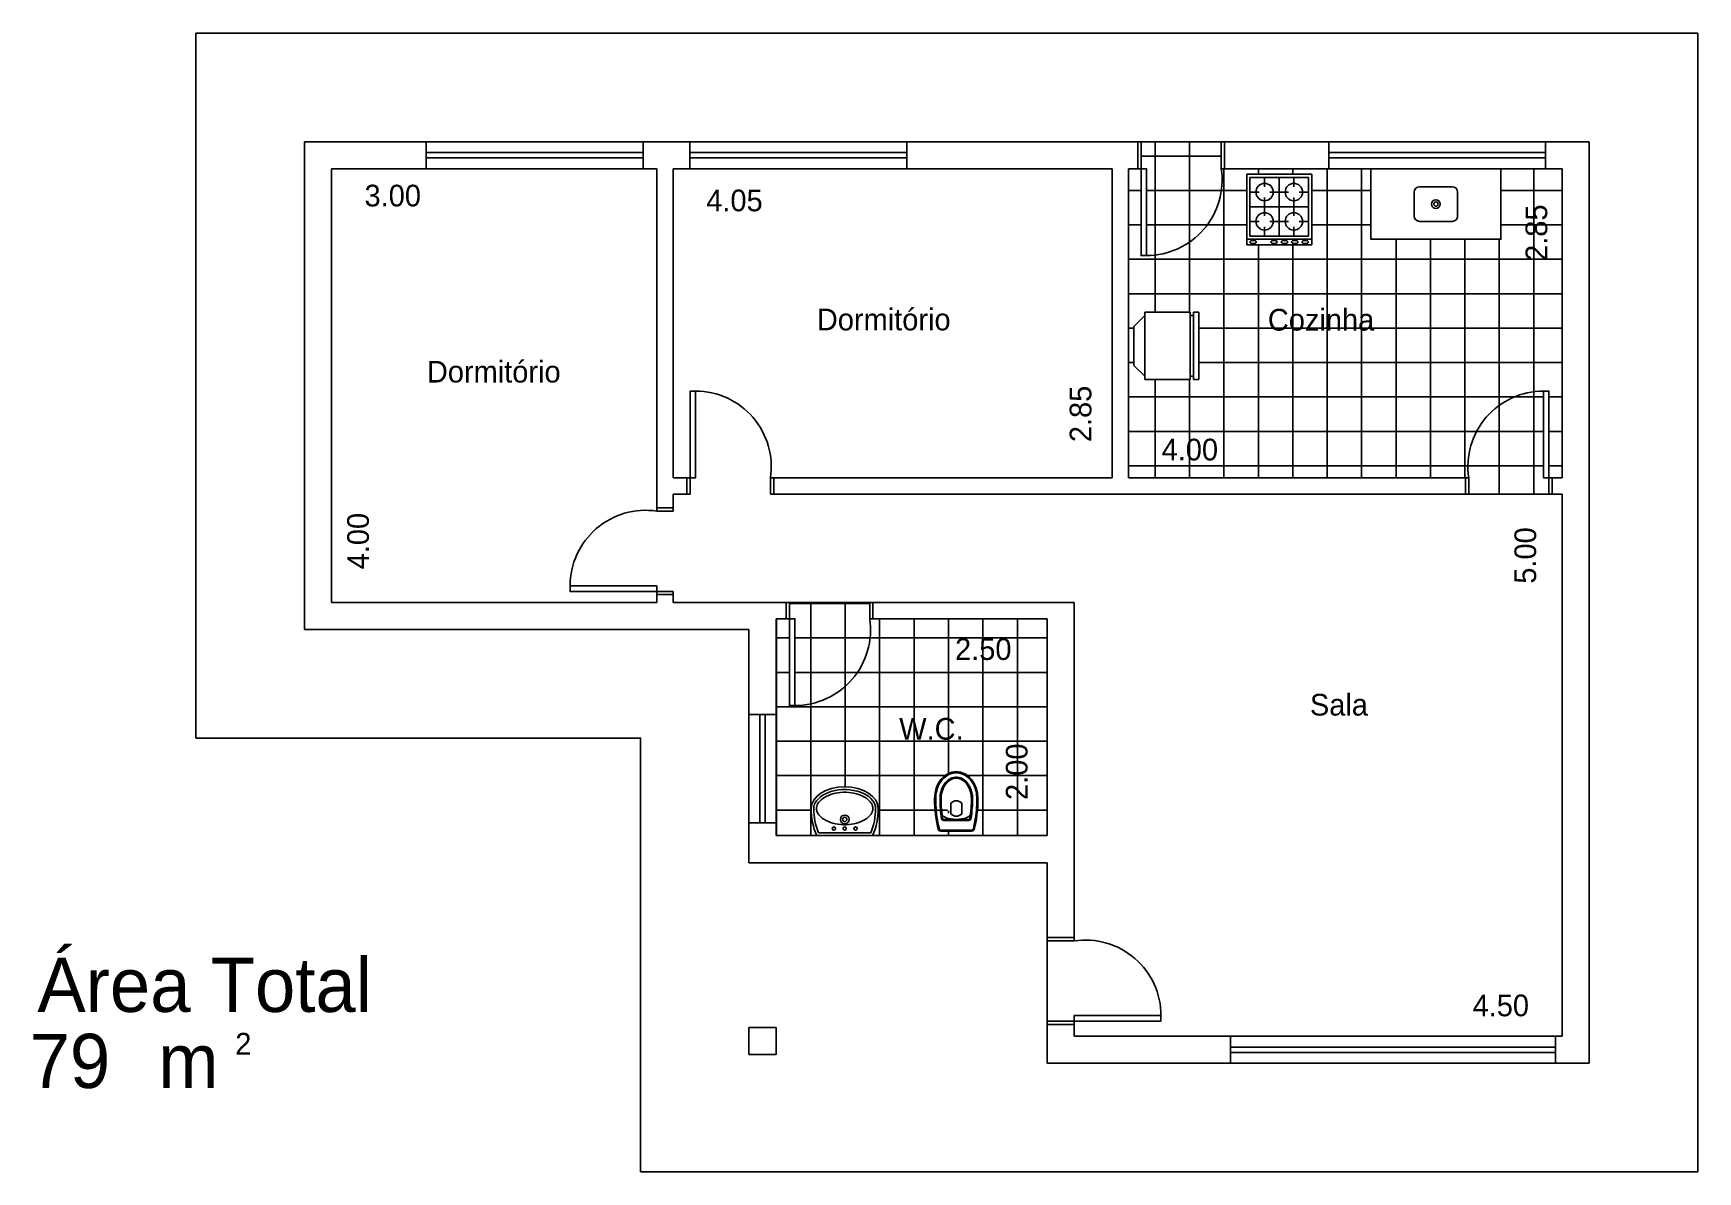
# Model space of a CAD drawing. Extents: x -1.4 to 14, y 0 to 10.5.
import ezdxf

# ---------------------------------------------------------------- set-up
doc = ezdxf.new("R2010")
doc.units = 0
doc.layers.get('0').update_dxf_attribs({"linetype": 'CONTINUOUS'})
doc.layers.get('DEFPOINTS').update_dxf_attribs({"linetype": 'CONTINUOUS'})
for name, color, linetype in [('ARQ3', 3, 'CONTINUOUS'), ('BLOCO', 7, 'CONTINUOUS'), ('BLOCOS', 7, 'CONTINUOUS'), ('HACHURA', 1, 'CONTINUOUS')]:
    doc.layers.add(name, color=color, linetype=linetype)
doc.styles.add('PADRÃO', font='', dxfattribs={"height": 0.2})
doc.styles.get('PADRÃO').set_extended_font_data('AvantGarde Bk BT')
doc.dimstyles.new('PADRÃOS', dxfattribs={"dimtxt": 0.15, "dimasz": 0.1, "dimexe": 1.25, "dimexo": 0.625, "dimgap": 0.1, "dimtad": 0, "dimjust": 1, "dimzin": 1, "dimdsep": 46, "dimtxsty": 'PADRÃO', "dimcen": 2.5, "dimse1": 1, "dimse2": 1, "dimsd1": 1, "dimsd2": 1, "dimclrt": 1, "dimadec": 0, "dimazin": 0, "dimtfac": 1, "dimtdec": 4, "dimtmove": 0, "dimatfit": 3, "dimfxl": 1, "dimtolj": 1, "dimtzin": 0, "dimarcsym": 0})
pattern_1 = [(0, (-138.979314329093, -162.3615340308067), (0, 0.3175), []), (90, (-138.979314329093, -162.3615340308067), (-0.3175, 1.944062586693024e-17), [])]

# ---------------------------------------------------------------- blocks, each defined once
blk = doc.blocks.new('P80D25')
at = {"layer": 'BLOCO', "ltscale": 0.015}
for p, q in [((0, 0.2499999999999716), (0, 0)), ((0, 0.25), (0.03000000000000114, 0.25)), ((0.03000000000000114, 0.2499999999999716), (0.03000000000000114, 0)), ((0.7700000000000102, 0.2499999999999716), (0.7700000000000102, -2.842170943040401e-14)), ((0.7700000000000102, 0.2499999999999716), (0.8000000000000114, 0.2499999999999716)), ((0.8000000000000114, 0.2499999999999716), (0.8000000000000114, -2.842170943040401e-14)), ((0, 0), (0.8000000000000114, -2.842170943040401e-14))]:
    blk.add_line(p, q, dxfattribs=at)
at = {"layer": 'BLOCO'}
blk.add_lwpolyline([(0.7700000000000102, 0.2499999999999716), (0.7199999999999989, 0.2499999999999716), (0.7199999999999989, 1.049999999999983), (0.7700000000000102, 1.049999999999983)], close=True, dxfattribs=at)
at = {"layer": 'BLOCO', "ltscale": 0.015}
blk.add_arc((0.7199999999999989, 0.3524374999999793), 0.6975625000000036, 89.99999999999959, 188.444460412286, dxfattribs=at)
blk = doc.blocks.new('P80D15')
at = {"layer": 'BLOCO', "ltscale": 0.015}
for p, q in [((0, 0.1500000000000057), (0, 0)), ((0, 0.1500000000000341), (0.03000000000000114, 0.1500000000000341)), ((0, 2.842170943040401e-14), (0.03000000000000114, 0)), ((0.03000000000000114, 0.1500000000000057), (0.03000000000000114, 0)), ((0.7700000000000102, 0.1500000000000057), (0.7700000000000102, 0)), ((0.7700000000000102, 0.1500000000000057), (0.8000000000000114, 0.1500000000000057)), ((0.7699999999999818, 0), (0.8000000000000114, 0)), ((0.8000000000000114, 0.1500000000000057), (0.8000000000000114, 0))]:
    blk.add_line(p, q, dxfattribs=at)
at = {"layer": 'BLOCO'}
blk.add_lwpolyline([(0.7700000000000102, 0.1500000000000057), (0.7199999999999989, 0.1500000000000057), (0.7199999999999989, 0.950000000000017), (0.7700000000000102, 0.950000000000017)], close=True, dxfattribs=at)
at = {"layer": 'BLOCO', "ltscale": 0.015}
blk.add_arc((0.7199999999999989, 0.2524375000000134), 0.6975625000000036, 89.99999999999959, 188.444460412286, dxfattribs=at)
blk = doc.blocks.new('P80E15')
at = {"layer": 'BLOCO', "ltscale": 0.015}
for p, q in [((0.03000000000000114, 0.1500000000000057), (0, 0.1500000000000057)), ((0, 0.1500000000000057), (0, 0)), ((0.03000000000000114, 2.842170943040401e-14), (0, 0)), ((0.03000000000000114, 0.1500000000000057), (0.03000000000000114, 0)), ((0.8000000000000114, 0.1500000000000341), (0.7700000000000102, 0.1500000000000341)), ((0.7700000000000102, 0.1500000000000057), (0.7700000000000102, 0)), ((0.8000000000000114, 2.842170943040401e-14), (0.7700000000000102, 5.684341886080801e-14)), ((0.8000000000000114, 0.1500000000000057), (0.8000000000000114, 0))]:
    blk.add_line(p, q, dxfattribs=at)
at = {"layer": 'BLOCO'}
blk.add_lwpolyline([(0.03000000000000114, 0.1500000000000057), (0.0800000000000125, 0.1500000000000057), (0.0800000000000125, 0.950000000000017), (0.03000000000000114, 0.950000000000017)], close=True, dxfattribs=at)
at = {"layer": 'BLOCO', "ltscale": 0.015}
blk.add_arc((0.0800000000000125, 0.2524375000000134), 0.6975625000000036, 351.555539587714, 90.00000000000041, dxfattribs=at)
blk = doc.blocks.new('J1')
at = {"layer": 'BLOCO'}
for p, q in [((0, 0.25), (0, 0)), ((1, 0.25), (0, 0.25)), ((1, 0), (1, 0.25)), ((1, 0.1500000000000057), (0, 0.1500000000000057)), ((0, 0.09999999999999432), (1, 0.09999999999999432)), ((0, 0), (1, 0))]:
    blk.add_line(p, q, dxfattribs=at)
blk = doc.blocks.new('J2')
at = {"layer": 'BLOCO'}
for p, q in [((0, 0.25), (0, 0)), ((2, 0.25), (0, 0.25)), ((2, 0), (2, 0.25)), ((2, 0.1500000000000057), (0, 0.1500000000000057)), ((0, 0.09999999999999432), (2, 0.09999999999999432)), ((0, 0), (2, 0))]:
    blk.add_line(p, q, dxfattribs=at)
blk = doc.blocks.new('J3')
at = {"layer": 'BLOCO'}
for p, q in [((3, 0.25), (0, 0.25)), ((0, 0.25), (0, 0)), ((3, 0), (3, 0.25)), ((3, 0.1500000000000057), (0, 0.1500000000000057)), ((0, 0.09999999999999432), (3, 0.09999999999999432)), ((0, 0), (3, 0))]:
    blk.add_line(p, q, dxfattribs=at)
blk = doc.blocks.new('*D10')
at = {"layer": 'DEFPOINTS', "color": 0, "linetype": 'ByBlock', "ltscale": 0.015}
for p in [(140.3599735807871, 171.6495352527111), (143.3599735807871, 171.6495352527111), (143.3599735807871, 171.4012705789466)]:
    blk.add_point(p, dxfattribs=at)
at = {"color": 1, "linetype": 'ByBlock', "ltscale": 0.015, "insert": (140.9246713829849, 171.4012705789466), "char_height": 0.2, "attachment_point": 5, "style": 'PADRÃO'}
blk.add_mtext('\\A1;3.00', dxfattribs=at)
blk = doc.blocks.new('*D11')
at = {"layer": 'DEFPOINTS', "color": 0, "linetype": 'ByBlock', "ltscale": 0.015}
for p in [(140.3599735807871, 171.6495352527111), (140.6058213037212, 171.6495352527111), (140.3599735807871, 167.6495352527111)]:
    blk.add_point(p, dxfattribs=at)
at = {"color": 1, "linetype": 'ByBlock', "ltscale": 0.015, "insert": (140.6058213037212, 168.2156753626012), "char_height": 0.2, "attachment_point": 5, "rotation": 90, "style": 'PADRÃO'}
blk.add_mtext('\\A1;4.00', dxfattribs=at)
blk = doc.blocks.new('*D12')
at = {"layer": 'DEFPOINTS', "color": 0, "linetype": 'ByBlock', "ltscale": 0.015}
for p in [(143.5099735807871, 171.6495352527111), (147.5599735807871, 171.6495352527111), (147.5599735807871, 171.3565079906512)]:
    blk.add_point(p, dxfattribs=at)
at = {"color": 1, "linetype": 'ByBlock', "ltscale": 0.015, "insert": (144.0762510533146, 171.3565079906512), "char_height": 0.2, "attachment_point": 5, "style": 'PADRÃO'}
blk.add_mtext('\\A1;4.05', dxfattribs=at)
blk = doc.blocks.new('*D13')
at = {"layer": 'DEFPOINTS', "color": 0, "linetype": 'ByBlock', "ltscale": 0.015}
for p in [(147.2692610705627, 171.6495352527111), (147.5599735807871, 171.6495352527111), (147.5599735807871, 168.7995352527111)]:
    blk.add_point(p, dxfattribs=at)
at = {"color": 1, "linetype": 'ByBlock', "ltscale": 0.015, "insert": (147.2692610705627, 169.3887522856782), "char_height": 0.2, "attachment_point": 5, "rotation": 90, "style": 'PADRÃO'}
blk.add_mtext('\\A1;2.85', dxfattribs=at)
blk = doc.blocks.new('*D14')
at = {"layer": 'DEFPOINTS', "color": 0, "linetype": 'ByBlock', "ltscale": 0.015}
for p in [(151.7099735807871, 169.0586943701551), (147.7099735807871, 168.7995352527111), (151.7099735807871, 168.7995352527111)]:
    blk.add_point(p, dxfattribs=at)
at = {"color": 1, "linetype": 'ByBlock', "ltscale": 0.015, "insert": (148.2761136906772, 169.0586943701551), "char_height": 0.2, "attachment_point": 5, "style": 'PADRÃO'}
blk.add_mtext('\\A1;4.00', dxfattribs=at)
blk = doc.blocks.new('*D15')
at = {"layer": 'DEFPOINTS', "color": 0, "linetype": 'ByBlock', "ltscale": 0.015}
for p in [(151.7099735807871, 171.6495352527111), (151.4734850213478, 168.7995352527111), (151.7099735807871, 168.7995352527111)]:
    blk.add_point(p, dxfattribs=at)
at = {"color": 1, "linetype": 'ByBlock', "ltscale": 0.015, "insert": (151.4734850213478, 171.0603182197441), "char_height": 0.2, "attachment_point": 5, "rotation": 90, "style": 'PADRÃO'}
blk.add_mtext('\\A1;2.85', dxfattribs=at)
blk = doc.blocks.new('*D16')
at = {"layer": 'DEFPOINTS', "color": 0, "linetype": 'ByBlock', "ltscale": 0.015}
for p in [(151.7099735807871, 168.6495352527111), (151.3713007764845, 163.6495352527111), (151.6496891186697, 163.6495352527111)]:
    blk.add_point(p, dxfattribs=at)
at = {"color": 1, "linetype": 'ByBlock', "ltscale": 0.015, "insert": (151.3713007764845, 168.0831204175463), "char_height": 0.2, "attachment_point": 5, "rotation": 90, "style": 'PADRÃO'}
blk.add_mtext('\\A1;5.00', dxfattribs=at)
blk = doc.blocks.new('*D17')
at = {"layer": 'DEFPOINTS', "color": 0, "linetype": 'ByBlock', "ltscale": 0.015}
for p in [(147.2099735807871, 163.9319684346607), (147.2099735807871, 163.6495352527111), (151.7099735807871, 163.6495352527111)]:
    blk.add_point(p, dxfattribs=at)
at = {"color": 1, "linetype": 'ByBlock', "ltscale": 0.015, "insert": (151.143833470897, 163.9319684346607), "char_height": 0.2, "attachment_point": 5, "style": 'PADRÃO'}
blk.add_mtext('\\A1;4.50', dxfattribs=at)
blk = doc.blocks.new('*D18')
at = {"layer": 'DEFPOINTS', "color": 0, "linetype": 'ByBlock', "ltscale": 0.015}
for p in [(144.4599735807871, 167.499535252711), (146.9599735807872, 167.4995352527111), (144.4599735807871, 167.2184260851546)]:
    blk.add_point(p, dxfattribs=at)
at = {"color": 1, "linetype": 'ByBlock', "ltscale": 0.015, "insert": (146.3708939104575, 167.2184260851546), "char_height": 0.2, "attachment_point": 5, "style": 'PADRÃO'}
blk.add_mtext('\\A1;2.50', dxfattribs=at)
blk = doc.blocks.new('*D19')
at = {"layer": 'DEFPOINTS', "color": 0, "linetype": 'ByBlock', "ltscale": 0.015}
for p in [(146.6805892946949, 167.4995352527111), (146.9599735807872, 167.4995352527111), (146.9599735807871, 165.4995352527111)]:
    blk.add_point(p, dxfattribs=at)
at = {"color": 1, "linetype": 'ByBlock', "ltscale": 0.015, "insert": (146.6805892946949, 166.0886149230408), "char_height": 0.2, "attachment_point": 5, "rotation": 90, "style": 'PADRÃO'}
blk.add_mtext('\\A1;2.00', dxfattribs=at)
blk = doc.blocks.new('VASOSAN')
at = {"layer": 'BLOCOS'}
for p, q in [((-0.04999870165021036, 0.1999637913173729), (-0.04999870165021036, 0.300036208682684)), ((0.05000129834978395, 0.2000000000000171), (0.05000129834978395, 0.3000000000000398)), ((-0.1449592708755176, 0.04000000000002046), (0.1449618675667352, 0.04000000000002046)), ((-0.144958964094414, 0.05000000000001137), (0.144958964094414, 0.05000000000001137)), ((-0.1156907586723577, 0.1400000000000148), (0.1156608751354042, 0.1400000000000148)), ((-0.1156899891503542, 0.1500000000000057), (0.1156563640565906, 0.1500000000000057))]:
    blk.add_line(p, q, dxfattribs=at)
for centre, radius, start, end in [((-1.681254687468936e-05, 0.2500000000000284), 0.07072348561596478, 44.98962509969003, 134.9688828081831), ((-0.1156907586724003, 0.1599999999999966), 0.02, 189.3867869031125, 270.0000000001221), ((-0.1156899891503826, 0.1599999999999113), 0.01, 189.3843767903272, 270.0000000002443), ((-1.681254687468936e-05, 0.2500000000000284), 0.07072348561596478, 225.0311171918169, 315.01037490031), ((0.1156563640566048, 0.1599999999999397), 0.01, 269.9999999999185, 350.5758748885445), ((0.1156608751354185, 0.1600000000000534), 0.02, 269.9999999999593, 350.5771305827586), ((-0.1449592708755176, 0.06000000000784667), 0.02, 195.5363314444965, 269.9999999879495), ((-0.1449589640944282, 0.0600000000000307), 0.01, 195.5346797106506, 270), ((0.1449589640941156, 0.06000000000059913), 0.01, 270.0000000017912, 344.483103753554), ((0.1449618675666784, 0.06000000000008754), 0.02, 270.0000000001221, 344.463668535786)]:
    blk.add_arc(centre, radius, start, end, dxfattribs=at)
for centre, major_axis, ratio, start_param, end_param in [((1.298349786793551e-06, 0.3400000000000034), (0, 0.25), 0.8000000000000114, 4.71238898038469, 7.853981633974483), ((1.298349786793551e-06, 0.3400000000000034), (0, 0.5), 0.4000000000000057, 1.570796326794897, 2.178171401941273), ((1.298349786793551e-06, 0.3400000000000034), (0, 0.5), 0.4000000000000057, 4.10501390519934, 4.71238898038469), ((3.162615456631102e-06, 0.2000000000000171), (-0.1315416254084454, 0), 0.380107846735427, 0, 3.141592653589793)]:
    blk.add_ellipse(centre, major_axis=major_axis, ratio=ratio, start_param=start_param, end_param=end_param, dxfattribs=at)
for points, knots in [([(0.1900012983497845, 0.3400000000000034), (0.1900012983497845, 0.3848761319792686), (0.1797393390216371, 0.4296688513161939), (0.1275724019719462, 0.5345347987748141), (0.06728061332151469, 0.5774883381547511), (-0.05557463358574921, 0.5822833263597715), (-0.1176873313140447, 0.5442092108278018), (-0.1772271428546759, 0.4396819034496957), (-0.1899987016502109, 0.3899119131999385), (-0.1899987016502109, 0.3400000000000034)], [4.71238898038469, 4.71238898038469, 4.71238898038469, 4.71238898038469, 5.268704666077937, 5.268704666077937, 6.251971787216637, 6.251971787216637, 7.235238908355337, 7.235238908355337, 7.853981633974483, 7.853981633974483, 7.853981633974483, 7.853981633974483]), ([(0.1500012983497925, 0.3400000000000034), (0.1500012983497925, 0.3788440209133057), (0.1410350669412708, 0.4175642631073231), (0.09785548235792874, 0.5046356523495774), (0.05186252916044509, 0.5365242863162791), (-0.035906470330346, 0.5428969122828846), (-0.08268716521656927, 0.5186239494114204), (-0.136675398657502, 0.4336095243094746), (-0.1499987016502189, 0.3869668551708401), (-0.1499987016502189, 0.3400000000000034)], [4.71238898038469, 4.71238898038469, 4.71238898038469, 4.71238898038469, 5.267303564860582, 5.267303564860582, 6.225165062483076, 6.225165062483076, 7.18302656010557, 7.18302656010557, 7.853981633974483, 7.853981633974483, 7.853981633974483, 7.853981633974483]), ([(0.1400012983497874, 0.3400000000000034), (0.1400012983497874, 0.3772837390730786), (0.1313244408788421, 0.4146147677288923), (0.08614040026922964, 0.5057958350239744), (0.03502463044166859, 0.5349710805647021), (-0.04931088296146413, 0.5246485128546965), (-0.08846614740087944, 0.4978919085569657), (-0.1301770436703151, 0.4186244413023701), (-0.139998701650228, 0.3793231752999873), (-0.139998701650228, 0.3400000000000034)], [4.71238898038469, 4.71238898038469, 4.71238898038469, 4.71238898038469, 5.266984672173268, 5.266984672173268, 6.376176055750425, 6.376176055750425, 7.268653195712185, 7.268653195712185, 7.853981633974483, 7.853981633974483, 7.853981633974483, 7.853981633974483]), ([(-0.1899987016502109, 0.3400000000000034), (-0.1899987016502109, 0.2628456380244302), (-0.1826597402104682, 0.1857481592563204), (-0.1646350625580055, 0.0962993025843275), (-0.1598779088782436, 0.07633152029333701), (-0.1545936493339752, 0.05732178411361133)], [1.570796326794897, 1.570796326794897, 1.570796326794897, 1.570796326794897, 2.037455774227855, 2.037455774227855, 2.178171373096618, 2.178171373096618, 2.178171373096618, 2.178171373096618]), ([(0.1255213970934932, 0.158362586435743), (0.1304959230626253, 0.1883329397418549), (0.1342856674288981, 0.2197754344096836), (0.1388984311594896, 0.280892952358073), (0.1400012983497874, 0.3104504303007616), (0.1400012983497874, 0.3400000000000034)], [4.319424209334854, 4.319424209334854, 4.319424209334854, 4.319424209334854, 4.526146784234752, 4.526146784234752, 4.71238898038469, 4.71238898038469, 4.71238898038469, 4.71238898038469]), ([(0.1353910129756457, 0.1567256052765629), (0.1406375926198677, 0.1883393074453181), (0.1445703338030171, 0.2215366219332111), (0.1489940345178695, 0.2833246268364178), (0.1500012983497925, 0.3116621455754114), (0.1500012983497925, 0.3400000000000034)], [4.319414935773391, 4.319414935773391, 4.319414935773391, 4.319414935773391, 4.53527739023095, 4.53527739023095, 4.71238898038469, 4.71238898038469, 4.71238898038469, 4.71238898038469]), ([(0.1545944801337669, 0.0573247746568768), (0.1714080019636555, 0.1178830224408784), (0.1827947395838834, 0.188231392050767), (0.1891612343353728, 0.2873542333339003), (0.1900012983497845, 0.3136769834079587), (0.1900012983497845, 0.3400000000000034)], [4.105016649121983, 4.105016649121983, 4.105016649121983, 4.105016649121983, 4.553177186481221, 4.553177186481221, 4.71238898038469, 4.71238898038469, 4.71238898038469, 4.71238898038469])]:
    blk.add_open_spline(points, degree=3, knots=knots, dxfattribs=at)
for points in [[(-0.1499987016502189, 0.3400000000000034), (-0.1499987016502189, 0.2771333061211863), (-0.1449377691834997, 0.2142947379843179), (-0.1354229546785177, 0.1567380311504962)], [(-0.1399987016502138, 0.3400000000000034), (-0.1399987016502138, 0.2776703725988909), (-0.1349701841103865, 0.2153313553609451), (-0.1255561557510418, 0.1583694305881238)]]:
    blk.add_open_spline(points, degree=3, dxfattribs=at)
blk = doc.blocks.new('LAVAT')
at = {"layer": 'BLOCOS'}
for p, q in [((-0.2573623180961135, 0), (0.2573623180960993, 0)), ((-0.2410322495695425, 0.02500000000000568), (0.2410322495695283, 0.02500000000000568))]:
    blk.add_line(p, q, dxfattribs=at)
for centre, radius in [((-2.842170943040401e-14, 0.1500000000000057), 0.04), ((-2.842170943040401e-14, 0.1500000000000057), 0.02), ((-0.09999999999999432, 0.06499999999999773), 0.015), ((0, 0.06499999999999773), 0.015), ((0.09999999999999432, 0.06499999999999773), 0.015)]:
    blk.add_circle(centre, radius, dxfattribs=at)
for centre, radius, start, end in [((0.3099999999999739, 0.25), 0.6200000000000045, 180, 203.779994731564), ((0.3099999999999739, 0.25), 0.5951987399818819, 180.0000000000055, 202.2113997706397), ((-0.3099999999999739, 0.25), 0.5951987399818819, 337.7886002293573, 359.9999999999946), ((-0.3099999999999739, 0.25), 0.6200000000000045, 336.2200052684331, 7.016477563892661e-15)]:
    blk.add_arc(centre, radius, start, end, dxfattribs=at)
blk.add_ellipse((-2.842170943040401e-14, 0.25), major_axis=(0.3100000000000023, 0), ratio=0.645161290322576, start_param=0, end_param=3.141592653589793, dxfattribs=at)
for points, knots in [([(0.2849999999999824, 0.2500000000000284), (0.2849999999999682, 0.300317964642403), (0.2452497040517159, 0.3541887687748044), (0.1008916727811169, 0.4227595909021034), (3.167234224576987e-05, 0.4339558931305021), (-0.1743068501371283, 0.3989778962069579), (-0.2442601782461509, 0.3532994974840165), (-0.2803506487652356, 0.2860131679577762), (-0.2851229441039038, 0.2679846562883483), (-0.285198739981908, 0.2499999999999716)], [0, 0, 0, 0, 0.9361481793933827, 0.9361481793933827, 1.872296358786765, 1.872296358786765, 2.808444538180148, 2.808444538180148, 3.13938546545754, 3.13938546545754, 3.13938546545754, 3.13938546545754]), ([(0.2599999999999625, 0.2500000000000284), (0.2599999999999625, 0.2784978981889878), (0.242078010852012, 0.3126567214920613), (0.1643569005752425, 0.3704649949829673), (0.1030052039381815, 0.3920693254798095), (-0.02877373062847255, 0.4037223597623836), (-0.0976825814684048, 0.3936467971219031), (-0.2034406750199054, 0.3477822861136133), (-0.2396263539294523, 0.3143366745038918), (-0.2661732608932681, 0.2526194074667387), (-0.2627272874450739, 0.2240541362115209), (-0.2158391141528142, 0.162032776211305), (-0.168127663237712, 0.1314918993692231), (-0.04805875393354597, 0.09792981637818343), (0.02266607553652022, 0.095757041570522), (0.1477154277714732, 0.1225128520000851), (0.2007272141554637, 0.1503951910720218), (0.2508407150234859, 0.2045307616155014), (0.2599999999999767, 0.2286312563089723), (0.2599999999999625, 0.2500000000000284)], [0, 0, 0, 0, 0.718091798041799, 0.718091798041799, 1.436183596083598, 1.436183596083598, 2.154275394125397, 2.154275394125397, 2.872367192167196, 2.872367192167196, 3.590458990208995, 3.590458990208995, 4.308550788250794, 4.308550788250794, 5.026642586292593, 5.026642586292593, 5.744734384334392, 5.744734384334392, 6.283185307179586, 6.283185307179586, 6.283185307179586, 6.283185307179586])]:
    blk.add_open_spline(points, degree=3, knots=knots, dxfattribs=at)
blk = doc.blocks.new('DORMI')
at = {"layer": 'HACHURA', "ltscale": 0.015, "style": 'PADRÃO'}
blk.add_text('Dormitório', height=0.2, dxfattribs=at).set_placement((-0.5164404245072092, -0.06614472024716633))
blk = doc.blocks.new('COZINHA')
at = {"layer": 'HACHURA', "ltscale": 0.015, "style": 'PADRÃO'}
blk.add_text('Cozinha', height=0.2, dxfattribs=at).set_placement((-0.6582467478390299, -0.06847717339962855))
blk = doc.blocks.new('SALA')
at = {"layer": 'HACHURA', "ltscale": 0.015, "style": 'PADRÃO'}
blk.add_text('Sala', height=0.2, dxfattribs=at).set_placement((-0.2331277903099362, -0.02739059275700129))
blk = doc.blocks.new('WC')
at = {"layer": 'HACHURA', "ltscale": 0.015, "style": 'PADRÃO'}
blk.add_text('W.C.', height=0.2, dxfattribs=at).set_placement((-0.137135439593294, -0.09586776615662984))
blk = doc.blocks.new('FOGÃO4B')
at = {"layer": 'BLOCOS'}
for p, q in [((-0.2999999999999972, 0.700000000000017), (0.2999999999999972, 0.700000000000017)), ((-0.2999999999999972, 0.05000000000001137), (-0.2999999999999829, 0.700000000000017)), ((-0.2999999999999972, 0.6500000000000057), (0.2999999999999972, 0.6500000000000057)), ((-0.2700000000000244, 0.620000000000033), (0.2700000000000102, 0.620000000000033)), ((-0.2699999999999818, 0.0800000000000125), (-0.2700000000000244, 0.620000000000033)), ((-0.1350000000000051, 0.5350000000000534), (-0.1350000000000193, 0.620000000000033)), ((2.842170943040401e-14, 0.0800000000000125), (-1.4210854715202e-14, 0.620000000000033)), ((0.1350000000000051, 0.5350000000000534), (0.1349999999999909, 0.620000000000033)), ((0.2700000000000102, 0.620000000000033), (0.269999999999996, 0.07999999999995566)), ((0.2999999999999972, 0.700000000000017), (0.2999999999999972, 0.05000000000001137)), ((-0.2700000000000244, 0.4850000000000421), (-0.1850000000000023, 0.4850000000000421)), ((-0.08500000000000796, 0.4850000000000421), (0.08500000000000796, 0.4850000000000421)), ((0.1850000000000023, 0.4850000000000421), (0.2700000000000102, 0.4850000000000421)), ((-0.2700000000000244, 0.3500000000000512), (0.2700000000000102, 0.3500000000000512)), ((-0.1349999999999909, 0.2650000000000716), (-0.1350000000000051, 0.4350000000000307)), ((0.1350000000000051, 0.2650000000000716), (0.1350000000000051, 0.4350000000000307)), ((-0.2700000000000244, 0.2150000000000603), (-0.1850000000000023, 0.2150000000000603)), ((-0.1349999999999767, 0.0800000000000125), (-0.1349999999999767, 0.1650000000000489)), ((-0.08500000000000796, 0.2150000000000603), (0.08500000000000796, 0.2150000000000603)), ((0.1350000000000335, 0.0800000000000125), (0.1350000000000193, 0.1650000000000489)), ((0.1850000000000023, 0.2150000000000603), (0.2700000000000102, 0.2150000000000603)), ((0.2999999999999972, 0.05000000000001137), (-0.2999999999999972, 0.05000000000001137)), ((0.269999999999996, 0.07999999999995566), (-0.2699999999999818, 0.0800000000000125))]:
    blk.add_line(p, q, dxfattribs=at)
for centre in [(-0.1350000000000051, 0.4850000000000421), (0.1350000000000051, 0.4850000000000421), (-0.1350000000000051, 0.2150000000000603), (0.1350000000000051, 0.2150000000000603)]:
    blk.add_circle(centre, 0.08, dxfattribs=at)
for centre in [(-0.2399999999999949, 0.6750000000000114), (-0.1439999999999912, 0.6750000000000114), (-0.04800000000000182, 0.6750000000000114), (0.04800000000000182, 0.6750000000000114), (0.2400000000000091, 0.6750000000000114)]:
    blk.add_ellipse(centre, major_axis=(-0.03000000000000114, 0), ratio=0.499999999999981, dxfattribs=at)
blk = doc.blocks.new('PIA')
at = {"layer": 'BLOCOS'}
blk.add_lwpolyline([(-0.6000000000000085, 0), (0.5999999999999943, 0), (0.5999999999999943, 0.6500000000000057), (-0.6000000000000085, 0.6500000000000057)], close=True, dxfattribs=at)
blk.add_lwpolyline([(-0.1500000000000199, 0.1649999999999352), (0.1500000000000057, 0.1649999999999636, 0.414213562373095), (0.2000000000000028, 0.214999999999975), (0.2000000000000028, 0.4349999999999454, 0.414213562373095), (0.1500000000000057, 0.4849999999999568), (-0.1500000000000057, 0.4849999999999852, 0.4142135623731188), (-0.2000000000000028, 0.4349999999999739), (-0.2000000000000171, 0.2149999999999466, 0.4142135623730711)], format="xyb", close=True, dxfattribs=at)
for radius in [0.04, 0.02]:
    blk.add_circle((0, 0.3249999999999886), radius, dxfattribs=at)
blk = doc.blocks.new('GELAD')
at = {"layer": 'BLOCOS'}
for p, q in [((0.3100000000000023, 0.6499999999999773), (-0.3100000000000023, 0.6499999999999773)), ((-0.3100000000000023, 0.6499999999999773), (-0.3100000000000023, 0.5999999999999659)), ((0.3100000000000165, 0.5999999999999659), (0.3100000000000023, 0.6499999999999773)), ((0.3100000000000023, 0.5999999999999659), (-0.3100000000000023, 0.5999999999999659)), ((0.3100000000000023, 0.5699999999999648), (-0.3100000000000023, 0.5699999999999648)), ((-0.3100000000000023, 0.5699999999999648), (-0.3100000000000023, 0.1499999999999773)), ((-0.2800000000000011, 0.5999999999999659), (-0.2799999999999869, 0.5699999999999932)), ((0.2800000000000153, 0.5699999999999932), (0.2800000000000011, 0.5999999999999659)), ((0.3100000000000023, 0.1499999999999773), (0.3100000000000165, 0.5699999999999648)), ((-0.3100000000000023, 0.1499999999999773), (0.3100000000000023, 0.1499999999999773)), ((-0.1800000000000068, 0.05000000000001137), (-0.2800000000000011, 0.1500000000000057)), ((-0.1800000000000068, 0.05000000000001137), (0.1800000000000068, 0.04999999999998295)), ((0.1800000000000068, 0.04999999999998295), (0.2800000000000011, 0.1499999999999773))]:
    blk.add_line(p, q, dxfattribs=at)
blk = doc.blocks.new('AREA')
at = {"layer": 'HACHURA', "ltscale": 0.1, "style": 'PADRÃO'}
for s, p in [('Área Total', (-2.498118662321986, 0.432649720527877)), ('m', (-1.383981738905476, -0.2692598737472736))]:
    blk.add_text(s, height=0.5, dxfattribs=at).set_placement(p)
at = {"layer": 'HACHURA', "ltscale": 0.015, "style": 'PADRÃO'}
blk.add_text('2', height=0.2, dxfattribs=at).set_placement((-0.6730096243244077, 0.03971876221811499))
blk.add_attdef('100', (-2.57025748884891, -0.2692836984217877), '', height=0.5, dxfattribs=at)

msp = doc.modelspace()

# ---------------------------------------------------------------- hatches: boundary and pattern name
at = {"ltscale": 0.015}
h = msp.add_hatch(dxfattribs=at)
h.set_pattern_fill('NET', color=256, scale=0.1, style=0)
h.set_pattern_definition(pattern_1)
h.paths.add_polyline_path([(9.586791929258794, 9.288001221904238), (9.586791929258794, 9.53800122190438), (8.846791929258785, 9.538001221904409), (8.846791929258785, 9.288001221904437), (8.896791929258796, 9.288001221904437), (8.896791929258768, 8.488001221904426, 0.4580704259901429)])
h.paths.add_polyline_path([(12.73065925169414, 9.288001221904409), (12.57780868385171, 9.288001221904437), (12.16615295012781, 9.288001221904409), (12.16615295012781, 8.638001221904403), (10.96615295012782, 8.638001221904403), (10.96615295012782, 9.288001221904409), (10.57780868385171, 9.288001221904409), (9.616791929258795, 9.28800122190438), (9.586791929258766, 9.28800122190438, -0.4580704259902021), (8.896791929258768, 8.488001221904426), (8.846791929258728, 8.488001221904398), (8.846791929258785, 9.288001221904466), (8.816791929258784, 9.288001221904437), (8.730659251694192, 9.288001221904409), (8.730659251694163, 6.438001221904415), (11.83857504329478, 6.438001221904386), (11.86857504329478, 6.438001221904472, -0.4580704259902146), (12.55857504329478, 7.238001221904454), (12.60857504329476, 7.238001221904454), (12.60857504329479, 6.438001221904443), (12.63857504329479, 6.438001221904443), (12.73065925169419, 6.438001221904443)])
h.paths.add_polyline_path([(10.42092018968486, 8.588001221904364), (9.820920189684841, 8.588001221904364), (9.820920189684841, 9.23800122190437), (10.42092018968486, 9.23800122190437)], flags=16)
h.paths.add_polyline_path([(9.38065925169414, 7.964896759543876), (9.38065925169414, 7.344896759543843), (9.33065925169413, 7.344896759543815), (9.33065925169413, 7.374896759543844), (9.300659251694157, 7.374896759543844), (9.3006592516941, 7.344896759543843), (8.88065925169414, 7.344896759543843), (8.88065925169414, 7.374896759543844), (8.780659251694146, 7.47489675954381), (8.780659251694203, 7.834896759543852), (8.88065925169414, 7.934896759543818), (8.88065925169414, 7.964896759543876), (9.300659251694157, 7.964896759543876), (9.300659251694128, 7.934896759543847), (9.33065925169413, 7.934896759543818), (9.33065925169413, 7.964896759543848)], flags=16)
h.paths.add_polyline_path([(12.55857504329478, 7.238001221904454, 0.458070425990229), (11.86857504329478, 6.438001221904443), (11.86857504329478, 6.288001221904409), (12.60857504329479, 6.288001221904466), (12.60857504329476, 6.438001221904443), (12.55857504329478, 6.438001221904443)])
h.paths.add_polyline_path([(8.980659251694192, 6.851281218469296), (9.61293947147442, 6.851281218469296), (9.61293947147442, 6.543039460227533), (8.980659251694192, 6.543039460227533)], flags=24)
h.paths.add_polyline_path([(12.3400498131339, 8.359567155970325), (12.3400498131339, 9.03800122190438), (12.64829157137567, 9.03800122190438), (12.64829157137567, 8.359567155970325)], flags=24)
h.paths.add_polyline_path([(9.972358690846221, 7.739674237408565), (11.09049055897808, 7.739674237408565), (11.09049055897808, 8.052036874771204), (9.972358690846221, 8.052036874771204)], flags=24)
h = msp.add_hatch(dxfattribs=at)
h.set_pattern_fill('NET', color=256, scale=0.1, style=0)
h.set_pattern_definition(pattern_1)
h.paths.add_polyline_path([(6.344156103647208, 5.138001221904435), (6.344156103647207, 5.288001221904409), (5.604156103647199, 5.288001221904409), (5.604156103647199, 5.138001221904403), (5.654156103647209, 5.138001221904402), (5.65415610364721, 4.338001221904392, 0.4580704259902408)])
h = msp.add_hatch(dxfattribs=at)
h.set_pattern_fill('NET', color=256, scale=0.1, style=0)
h.set_pattern_definition(pattern_1)
edge = h.paths.add_edge_path()
edge.add_line((5.65415610364721, 4.338001221904392), (5.604156103647198, 4.338001221904391))
edge.add_line((5.604156103647198, 4.338001221904391), (5.6041561036472, 5.138001221904403))
edge.add_line((5.6041561036472, 5.138001221904403), (5.574156103647198, 5.138001221904403))
edge.add_line((5.574156103647198, 5.138001221904403), (5.480659251694163, 5.138001221904346))
edge.add_line((5.480659251694163, 5.138001221904346), (5.480659251694163, 4.255515177947132))
edge.add_line((5.480659251694163, 4.255515177947132), (5.480659251694163, 3.255515177947132))
edge.add_line((5.480659251694163, 3.255515177947132), (5.480659251694163, 3.138001221904403))
edge.add_line((5.480659251694163, 3.138001221904403), (5.856194651146329, 3.138001221904403))
edge.add_arc((6.423556969246505, 3.388001221904405), 0.6200000000000045, 180.0000000000001, 203.779994731412, ccw=False)
edge.add_ellipse((6.113556969246503, 3.388001221904403), major_axis=(0.3100000000000023, 0), ratio=0.645161290322576, start_angle=0, end_angle=180, ccw=False)
edge.add_arc((5.803556969246557, 3.388001221904402), 0.6200000000000043, 336.2200052685882, 359.9999999999614, ccw=False)
edge.add_line((6.370919287346734, 3.138001221904403), (7.980659251694163, 3.138001221904403))
edge.add_line((7.980659251694163, 3.138001221904403), (7.980659251694192, 5.138001221904375))
edge.add_line((7.980659251694192, 5.138001221904375), (6.374156103647209, 5.138001221904346))
edge.add_line((6.374156103647209, 5.138001221904346), (6.344156103647217, 5.138001221904375))
edge.add_arc((5.65415610364721, 5.035563721904396), 0.6975625000000034, -90, 8.444460412283604, ccw=False)
edge = h.paths.add_edge_path(flags=16)
edge.add_ellipse((7.142503384391688, 3.478001221904407), major_axis=(0, 0.25), ratio=0.8000000000000114, start_angle=270, end_angle=450, ccw=False)
edge.add_ellipse((7.142503384391688, 3.478001221904407), major_axis=(0, 0.5), ratio=0.4000000000000057, start_angle=235.1999716104384, end_angle=270, ccw=False)
edge.add_arc((7.287463953608565, 3.198001221904424), 0.02000000000000005, 270.0000000000407, 348.1772623966179, ccw=False)
edge.add_line((7.287463953608579, 3.178001221904424), (6.997542815166383, 3.178001221904424))
edge.add_arc((6.997542815168559, 3.198001221904424), 0.02000000000000022, 191.8227371118515, 269.9999999937661, ccw=False)
edge.add_ellipse((7.142503384391688, 3.478001221904407), major_axis=(0, 0.5), ratio=0.4000000000000057, start_angle=90, end_angle=124.80002838732861, ccw=False)
h.paths.add_polyline_path([(7.05249991103484, 5.011012933468774), (7.73065925169418, 5.011012933468774), (7.73065925169418, 4.702771175227016), (7.05249991103484, 4.702771175227016)], flags=24)
h.paths.add_polyline_path([(7.547154086481075, 3.388001221904414), (7.547154086481075, 4.066160562563756), (7.855395844722833, 4.066160562563756), (7.855395844722833, 3.388001221904414)], flags=24)

# ---------------------------------------------------------------- linework, layer by layer
for p, q in [((1.130659251694169, 9.538001221904409), (1.130659251694141, 5.038001221904409)), ((2.254134045124999, 9.538001221904409), (1.130659251694169, 9.538001221904409)), ((4.686177829570426, 9.538001221904409), (4.254134045125028, 9.538001221904409)), ((8.816791929258784, 9.538001221904409), (6.686177829570454, 9.538001221904409)), ((10.57780868385171, 9.53800122190438), (9.616791929258795, 9.53800122190438)), ((12.98065925169416, 9.53800122190438), (12.57780868385171, 9.53800122190438)), ((12.98065925169416, 1.038001221904409), (12.98065925169416, 9.53800122190438)), ((1.380659251694169, 9.288001221904409), (1.380659251694169, 5.288001221904409)), ((2.254134045124999, 9.288001221904409), (1.380659251694169, 9.288001221904409)), ((4.380659251694112, 9.28800122190438), (4.254134045124999, 9.28800122190438)), ((4.380659251694141, 6.160855616292338), (4.380659251694141, 9.288001221904409)), ((4.530659251694146, 6.438001221904386), (4.530659251694146, 9.288001221904409)), ((4.686177829570454, 9.288001221904352), (4.530659251694118, 9.28800122190438)), ((8.580659251694158, 9.28800122190438), (6.686177829570426, 9.288001221904352)), ((8.580659251694158, 6.438001221904415), (8.580659251694158, 9.288001221904409)), ((8.730659251694163, 6.438001221904415), (8.730659251694163, 9.288001221904409)), ((8.816791929258784, 9.28800122190438), (8.730659251694192, 9.28800122190438)), ((10.57780868385171, 9.288001221904409), (9.616791929258795, 9.28800122190438)), ((12.73065925169416, 9.288001221904409), (12.57780868385171, 9.288001221904437)), ((12.73065925169416, 6.438001221904415), (12.73065925169416, 9.288001221904409)), ((12.73065925169416, 6.438001221904415), (12.73065925169416, 9.288001221904409)), ((4.530659251694118, 6.438001221904415), (4.658575601362998, 6.438001221904386)), ((5.458575601363037, 6.438001221904386), (8.580659251694158, 6.438001221904415)), ((8.730659251694192, 6.438001221904415), (11.83857504329478, 6.438001221904386)), ((12.63857504329479, 6.438001221904386), (12.73065925169416, 6.438001221904415)), ((4.530659251694118, 6.288001221904381), (4.658575601363054, 6.288001221904409)), ((4.530659251694146, 6.160855616292366), (4.530659251694146, 6.288001221904381)), ((5.458575601363066, 6.288001221904409), (11.83857504329478, 6.288001221904437)), ((12.63857504329479, 6.288001221904437), (12.73065925169416, 6.288001221904409)), ((12.73065925169416, 1.288001221904409), (12.73065925169416, 6.288001221904409)), ((12.73065925169416, 5.288001221904409), (12.73065925169416, 6.288001221904409)), ((4.380659251694169, 5.288001221904409), (1.380659251694169, 5.288001221904409)), ((4.380659251694169, 5.288001221904437), (4.380659251694169, 5.360855616292355)), ((4.530659251694146, 5.288001221904437), (4.530659251694146, 5.360855616292326)), ((5.574156103647226, 5.288001221904409), (4.530659251694146, 5.288001221904409)), ((8.230659251694163, 5.288001221904409), (6.374156103647209, 5.288001221904409)), ((8.230659251694163, 2.197275490828929), (8.230659251694163, 5.288001221904409)), ((5.574156103647198, 5.138001221904346), (5.480659251694163, 5.138001221904346)), ((5.480659251694163, 4.255515177947132), (5.480659251694163, 5.138001221904346)), ((7.980659251694192, 5.138001221904375), (6.374156103647209, 5.138001221904346)), ((7.980659251694163, 3.138001221904403), (7.980659251694192, 5.138001221904375)), ((5.230659251694163, 5.038001221904409), (1.130659251694141, 5.038001221904409)), ((5.230659251694163, 4.255515177947132), (5.230659251694163, 5.038001221904381)), ((5.230659251694163, 2.888001221904375), (5.230659251694163, 3.255515177947132)), ((5.480659251694163, 3.138001221904403), (5.480659251694163, 3.255515177947132)), ((7.980659251694163, 3.138001221904403), (5.480659251694163, 3.138001221904403)), ((7.980659251694163, 2.888001221904375), (5.230659251694163, 2.888001221904403)), ((7.980659251694163, 2.197275490828929), (7.980659251694163, 2.888001221904375)), ((7.980659251694163, 1.038001221904409), (7.980659251694163, 1.397275490828918)), ((8.230659251694163, 1.288001221904409), (8.230659251694163, 1.397275490828918)), ((8.230659251694163, 1.288001221904409), (9.670374789576698, 1.288001221904409)), ((12.67037478957673, 1.288001221904409), (12.73065925169416, 1.288001221904409)), ((7.980659251694163, 1.038001221904437), (9.670374789576698, 1.038001221904437)), ((12.6703747895767, 1.038001221904409), (12.98065925169416, 1.038001221904409))]:
    msp.add_line(p, q)
for p, q in [((2.254134045124999, 9.288001221904352), (2.254134045124999, 9.538001221904409)), ((4.254134045124999, 9.288001221904352), (4.254134045124999, 9.538001221904409)), ((4.686177829570454, 9.288001221904352), (4.686177829570454, 9.538001221904409)), ((6.686177829570454, 9.288001221904352), (6.686177829570454, 9.538001221904409)), ((8.816791929258784, 9.53800122190438), (8.816791929258784, 9.28800122190438)), ((9.616791929258795, 9.53800122190438), (9.616791929258795, 9.28800122190438)), ((10.57780868385171, 9.53800122190438), (10.57780868385171, 9.288001221904409)), ((12.57780868385171, 9.53800122190438), (12.57780868385171, 9.288001221904409)), ((4.658575601363026, 6.438001221904415), (4.658575601363026, 6.288001221904381)), ((5.458575601363037, 6.438001221904415), (5.458575601363037, 6.288001221904381)), ((11.83857504329478, 6.438001221904443), (11.83857504329478, 6.288001221904409)), ((12.63857504329479, 6.438001221904443), (12.63857504329479, 6.288001221904409)), ((4.380659251694169, 6.160855616292366), (4.530659251694146, 6.160855616292366)), ((11.86857504329478, 6.288001221904437), (12.60857504329476, 6.288001221904437)), ((4.380659251694169, 5.360855616292355), (4.530659251694146, 5.360855616292355)), ((5.574156103647198, 5.288001221904409), (5.574156103647198, 5.138001221904346)), ((5.574156103647198, 5.288001221904409), (6.344156103647208, 5.288001221904409)), ((6.374156103647209, 5.288001221904409), (6.374156103647209, 5.138001221904346)), ((5.480659251694163, 4.255515177947132), (5.230659251694163, 4.255515177947132)), ((5.480659251694163, 3.255515177947132), (5.230659251694163, 3.255515177947132)), ((8.230659251694163, 2.197275490828929), (7.980659251694163, 2.197275490828929)), ((8.230659251694163, 1.397275490828918), (7.980659251694163, 1.397275490828918)), ((9.670374789576726, 1.288001221904409), (9.670374789576726, 1.038001221904437)), ((12.67037478957673, 1.288001221904409), (12.67037478957673, 1.038001221904437))]:
    msp.add_line(p, q, dxfattribs=at)
msp.add_lwpolyline([(5.230659251694163, 1.118071085146113), (5.480659251694163, 1.118071085146113), (5.480659251694163, 1.368071085146113), (5.230659251694163, 1.368071085146113)], close=True)
at = {"layer": 'ARQ3', "ltscale": 0.015}
msp.add_lwpolyline([(13.98065925169414, 0.0380012219043806), (13.98065925169416, 10.53800122190438), (0.1306592516941976, 10.53800122190444), (0.1306592516941407, 4.038001221904409), (4.230659251694135, 4.038001221904409), (4.23065925169422, 0.03800122190440902), (13.98065925169414, 0.0380012219043806)], dxfattribs=at)

# ---------------------------------------------------------------- block references
at = {"ltscale": 0.015}
for name, p in [('J2', (2.254134045124999, 9.288001221904352)), ('J2', (4.686177829570454, 9.288001221904352)), ('J2', (10.57780868385171, 9.288001221904409)), ('DORMI', (6.373110693927828, 7.864470092126879)), ('COZINHA', (10.67428675736656, 7.864470092126879)), ('DORMI', (2.776437591432853, 7.38307346074032)), ('P80E15', (4.658575601363054, 6.288001221904409)), ('P80D15', (11.83857504329478, 6.288001221904437)), ('SALA', (10.63720762964752, 4.272510718014615)), ('WC', (6.753185670907044, 4.118755886864733)), ('VASOSAN', (7.142502086041901, 3.138001221904403)), ('LAVAT', (6.113556969246531, 3.138001221904403)), ('J3', (9.670374789576726, 1.038001221904437))]:
    msp.add_blockref(name, p, dxfattribs=at)
for name, p, rotation in [('P80D25', (9.616791929258795, 9.53800122190438), 179.999999999998), ('FOGÃO4B', (10.12092018968485, 9.28800122190438), 180), ('PIA', (11.56615295012782, 9.288001221904409), 180), ('GELAD', (8.730659251694163, 7.654896759543846), 270.0000000000013), ('P80E15', (4.530659251694146, 5.360855616292355), 90), ('P80D15', (6.374156103647209, 5.288001221904409), 180), ('J1', (5.480659251694163, 3.255515177947132), 90), ('P80D25', (7.980659251694163, 2.197275490828929), 270)]:
    msp.add_blockref(name, p, dxfattribs=dict(at, rotation=rotation))
msp.add_blockref('AREA', (1.166010027792481, 1.078929983326475), dxfattribs=at).add_auto_attribs({'100': '79'})

# ---------------------------------------------------------------- dimensions: what is measured, and where the dimension line sits
for base, p1, p2, picture, middle in [((4.380659251694112, 9.0397365481399), (1.380659251694169, 9.288001221904409), (4.380659251694112, 9.28800122190438), '*D10', (1.945357053891968, 9.0397365481399)), ((8.580659251694158, 8.994973959844486), (4.530659251694146, 9.288001221904409), (8.580659251694158, 9.28800122190438), '*D12', (5.096936724221621, 8.994973959844486)), ((12.73065925169416, 6.697160339348414), (8.730659251694163, 6.438001221904415), (12.73065925169416, 6.438001221904415), '*D14', (9.296799361584277, 6.697160339348414)), ((5.480659251694163, 4.856892054347895), (7.980659251694192, 5.138001221904375), (5.480659251694163, 5.138001221904346), '*D18', (7.39157958136451, 4.856892054347895)), ((8.230659251694163, 1.570434403854023), (12.73065925169416, 1.288001221904409), (8.230659251694163, 1.288001221904409), '*D17', (12.16451914180405, 1.570434403854023))]:
    dim = msp.add_linear_dim(base=base, p1=p1, p2=p2, dimstyle='PADRÃOS', dxfattribs=at)
    dim.commit()
    dim.dimension.update_dxf_attribs({"geometry": picture, "text_midpoint": middle, "insert": (-138.979314329093, -162.3615340308067)})
for base, p1, p2, picture, middle in [((1.626506974628199, 9.288001221904409), (1.380659251694169, 5.288001221904409), (1.380659251694169, 9.288001221904409), '*D11', (1.626506974628199, 5.854141331794523)), ((8.289946741469748, 9.288001221904409), (8.580659251694158, 6.438001221904415), (8.580659251694158, 9.288001221904409), '*D13', (8.289946741469748, 7.027218254871457)), ((12.49417069225478, 6.438001221904415), (12.73065925169416, 9.288001221904409), (12.73065925169416, 6.438001221904415), '*D15', (12.49417069225478, 8.698784188937367)), ((12.39198644739156, 1.288001221904437), (12.73065925169416, 6.288001221904409), (12.67037478957673, 1.288001221904437), '*D16', (12.39198644739156, 5.721586386739574)), ((7.701274965601954, 5.138001221904375), (7.980659251694163, 3.138001221904403), (7.980659251694192, 5.138001221904375), '*D19', (7.701274965601954, 3.727080892234085))]:
    dim = msp.add_linear_dim(base=base, p1=p1, p2=p2, angle=90, dimstyle='PADRÃOS', dxfattribs=at)
    dim.commit()
    dim.dimension.update_dxf_attribs({"geometry": picture, "text_midpoint": middle, "insert": (-138.979314329093, -162.3615340308067)})

doc.saveas('drawing.dxf')
